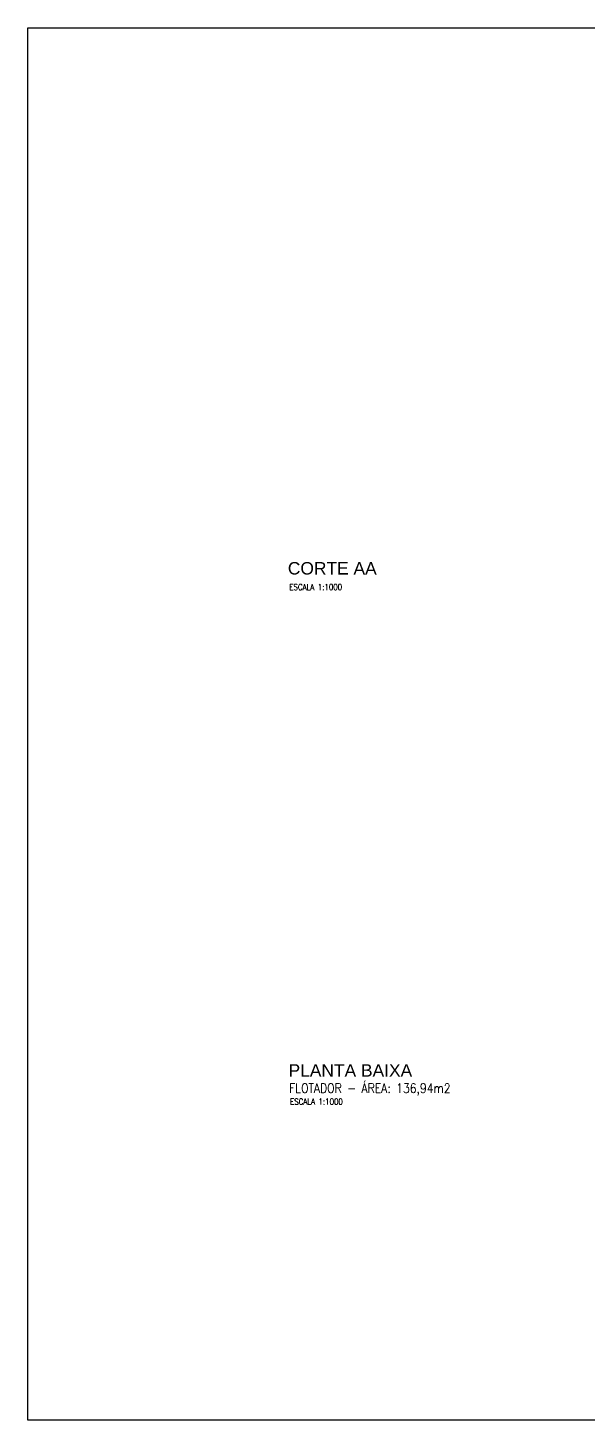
# Model space of a CAD drawing. Extents: x -1836 to 8857, y -4220 to 3051.
# Drawn here: x -1836 to -34, y -4220 to 260 of the extents above; entities that cross this region are included whole.
import ezdxf

# ---------------------------------------------------------------- set-up
doc = ezdxf.new("R2010")
doc.units = 0
doc.header["$MEASUREMENT"] = 0
doc.layers.add('_LAYOUT', color=251, linetype='CONTINUOUS')
doc.styles.add('ARIAL-ABA', font='arial.ttf', dxfattribs={"height": 0.4})
doc.styles.add('COTAS', font='simplex.shx', dxfattribs={"width": 0.85, "height": 0.15})

msp = doc.modelspace()

# ---------------------------------------------------------------- linework, layer by layer
at = {"layer": '_LAYOUT'}
msp.add_lwpolyline([(-1835.8, 259.8), (5475.9, 259.8), (5475.9, -4219.7), (-1835.8, -4219.7)], close=True, dxfattribs=at)

# ---------------------------------------------------------------- texts
at = {"layer": '_LAYOUT', "style": 'ARIAL-ABA'}
for s, p in [('CORTE AA', (-999.8, -1499, -246.8)), ('PLANTA BAIXA', (-997.5, -3114.5, -246.8))]:
    msp.add_text(s, height=40, dxfattribs=at).set_placement(p)
at = {"layer": '_LAYOUT', "style": 'COTAS', "width": 0.85}
for s, height, p in [('ESCALA 1:1000', 19.5, (-995, -1549.1, -246.8)), ('FLOTADOR - ÁREA: 136,94m2', 30, (-995.8, -3166.4, -246.8)), ('ESCALA 1:1000', 19.5, (-992.7, -3204.6, -246.8))]:
    msp.add_text(s, height=height, dxfattribs=at).set_placement(p)

doc.saveas('drawing.dxf')
